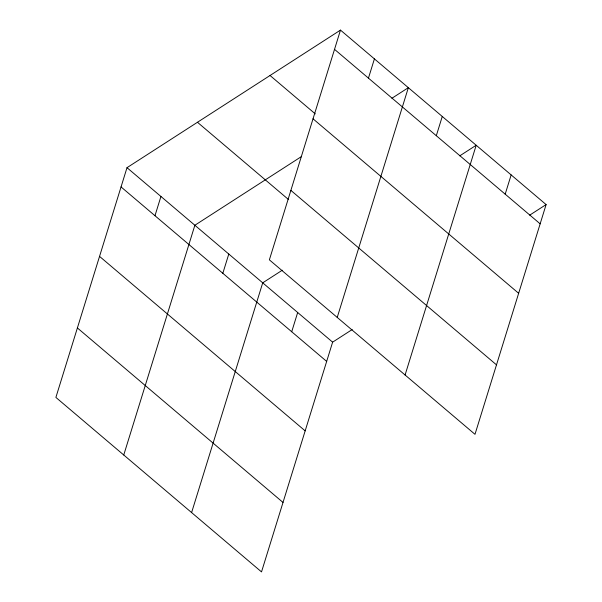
<?xml version="1.0" encoding="UTF-8"?>
<svg xmlns="http://www.w3.org/2000/svg" width="602" height="602" viewBox="0 0 602 602"><rect width="100%" height="100%" fill="white"/><g stroke="black" fill="none" stroke-linecap="round" stroke-linejoin="round"><path stroke-width="0.9" d="M340.484 30.1L269.372 259.846L474.993 434.32L546.112 204.582L340.484 30.1L127.007 167.68L55.888 397.418L261.516 571.9L332.628 342.154L352.2 329.542M154.977 215.719L160.937 196.463M123.749 454.999L194.867 225.253L301.602 156.467M222.83 273.293L228.79 254.044M191.602 512.58L262.72 282.835L282.285 270.223M368.454 78.14L374.414 58.891M291.714 331.747L297.674 312.498M337.225 317.42L408.344 87.681L391.902 98.269M436.307 135.721L442.267 116.464M405.078 375.001L476.197 145.255L459.762 155.85M505.191 194.168L511.151 174.919M529.67 215.17L546.112 204.582M334.524 49.349L540.152 223.831M270.042 75.498L315.275 113.883M313.025 118.812L518.646 293.294M290.871 190.382L496.492 364.857M197.456 122.274L288.636 199.646M127.007 167.68L332.628 342.154M121.047 186.929L326.668 361.411M99.548 256.392L305.169 430.874M77.395 327.955L283.015 502.437"/></g></svg>
